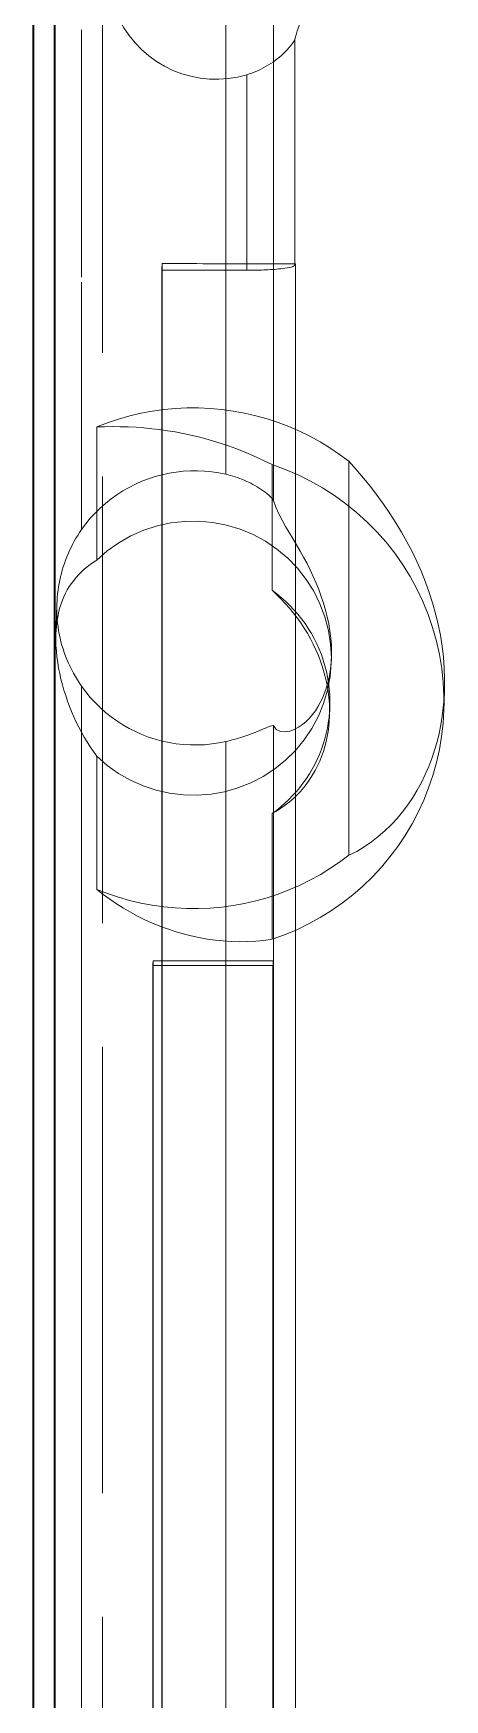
# Model space of a CAD drawing. Header units: millimetres. Extents: x 10 to 410, y 10 to 287.
# Drawn here: x 103.144 to 103.975, y 184.474 to 187.844 of the extents above; entities that cross this region are included whole.
import ezdxf

# ---------------------------------------------------------------- set-up
doc = ezdxf.new("R2010")
doc.units = ezdxf.units.MM
doc.linetypes.add('DASHED', pattern=[0.75, 0.5, -0.25])
doc.layers.add('HIDDEN', color=8, linetype='DASHED', lineweight=18)
doc.layers.add('VISIBLE', color=7, linetype='CONTINUOUS', lineweight=35)

msp = doc.modelspace()

# ---------------------------------------------------------------- linework, layer by layer
at = {"layer": 'HIDDEN'}
for points in [[(103.284, 179.5297), (103.284, 180.6827), (103.284, 181.8357), (103.284, 182.9886), (103.284, 184.1416), (103.284, 185.2946), (103.284, 186.4476), (103.284, 187.6006), (103.284, 188.7536), (103.284, 189.9065), (103.284, 191.0595), (103.284, 192.2125), (103.284, 193.3655), (103.284, 194.5185), (103.284, 195.6715), (103.284, 196.8245), (103.284, 197.9774), (103.284, 199.1304), (103.284, 200.2834), (103.284, 201.4364), (103.284, 202.5894), (103.284, 203.7424), (103.284, 204.8953), (103.284, 206.0483)], [(103.2416, 186.8404), (103.2416, 187.3507), (103.2416, 187.861), (103.2416, 188.3714), (103.2416, 188.8817), (103.2416, 189.392), (103.2416, 189.9023), (103.2416, 190.4126), (103.2416, 190.9229), (103.2416, 191.4332), (103.2416, 191.9435), (103.2416, 192.4539), (103.2416, 192.9642), (103.2416, 193.4745), (103.2416, 193.9848), (103.2416, 194.4951), (103.2416, 195.0054), (103.2416, 195.5157), (103.2416, 196.026), (103.2416, 196.5364), (103.2416, 197.0467), (103.2416, 197.557), (103.2416, 198.0673), (103.2416, 198.5776)], [(103.6726, 187.8321), (103.6748, 187.8406), (103.6774, 187.849), (103.6803, 187.8574), (103.6834, 187.8656), (103.6866, 187.8738), (103.6898, 187.882), (103.693, 187.8903), (103.6962, 187.8985), (103.6993, 187.9067), (103.7024, 187.915), (103.7053, 187.9233), (103.7081, 187.9317), (103.7107, 187.9401), (103.7132, 187.9485), (103.7155, 187.957), (103.7176, 187.9656), (103.7195, 187.9742), (103.7211, 187.9829), (103.7225, 187.9916), (103.7236, 188.0003), (103.7244, 188.0091), (103.7249, 188.0179), (103.7251, 188.0267)], [(103.5753, 187.7601), (103.5568, 187.7554), (103.538, 187.7525), (103.519, 187.7511), (103.4999, 187.7514), (103.481, 187.7534), (103.4623, 187.757), (103.444, 187.7622), (103.4262, 187.769), (103.409, 187.7773), (103.3927, 187.7871), (103.3773, 187.7983), (103.3629, 187.8108), (103.3496, 187.8245), (103.3377, 187.8393), (103.327, 187.8551), (103.3178, 187.8717), (103.3101, 187.8892), (103.304, 187.9072), (103.2994, 187.9257), (103.2966, 187.9445), (103.2954, 187.9635), (103.2959, 187.9826), (103.2981, 188.0015)], [(103.6295, 186.8992), (103.6295, 186.9465), (103.6295, 186.9939), (103.6295, 187.0412), (103.6295, 187.0886), (103.6295, 187.1359), (103.6295, 187.1833), (103.6295, 187.2307), (103.6295, 187.278), (103.6295, 187.3254), (103.6295, 187.3727), (103.6295, 187.4201), (103.6295, 187.4674), (103.6295, 187.5148), (103.6295, 187.5622), (103.6295, 187.6095), (103.6295, 187.6569), (103.6295, 187.7042), (103.6295, 187.7516), (103.6295, 187.7989), (103.6295, 187.8463), (103.6295, 187.8936), (103.6295, 187.941), (103.6295, 187.9884)], [(103.5328, 186.9522), (103.5328, 186.9948), (103.5328, 187.0374), (103.5328, 187.08), (103.5328, 187.1227), (103.5328, 187.1653), (103.5328, 187.2079), (103.5328, 187.2505), (103.5328, 187.2932), (103.5328, 187.3358), (103.5328, 187.3784), (103.5328, 187.421), (103.5328, 187.4637), (103.5328, 187.5063), (103.5328, 187.5489), (103.5328, 187.5915), (103.5328, 187.6342), (103.5328, 187.6768), (103.5328, 187.7194), (103.5328, 187.762), (103.5328, 187.8047), (103.5328, 187.8473), (103.5328, 187.8899), (103.5328, 187.9325)], [(103.5753, 187.7601), (103.5804, 187.7617), (103.5855, 187.7634), (103.5905, 187.7654), (103.5955, 187.7674), (103.6004, 187.7696), (103.6052, 187.772), (103.61, 187.7745), (103.6147, 187.7771), (103.6193, 187.7799), (103.6239, 187.7828), (103.6283, 187.7858), (103.6327, 187.789), (103.637, 187.7923), (103.6411, 187.7957), (103.6452, 187.7992), (103.6492, 187.8028), (103.653, 187.8066), (103.6568, 187.8105), (103.6604, 187.8145), (103.6639, 187.8186), (103.6671, 187.8228), (103.6702, 187.8273), (103.6726, 187.8321)], [(103.6726, 187.3749), (103.6726, 187.3948), (103.6726, 187.4147), (103.6726, 187.4346), (103.6726, 187.4544), (103.6726, 187.4743), (103.6726, 187.4942), (103.6726, 187.5141), (103.6726, 187.5339), (103.6726, 187.5538), (103.6726, 187.5737), (103.6726, 187.5936), (103.6726, 187.6135), (103.6726, 187.6333), (103.6726, 187.6532), (103.6726, 187.6731), (103.6726, 187.693), (103.6726, 187.7128), (103.6726, 187.7327), (103.6726, 187.7526), (103.6726, 187.7725), (103.6726, 187.7923), (103.6726, 187.8122), (103.6726, 187.8321)], [(103.5753, 187.3646), (103.5753, 187.3818), (103.5753, 187.399), (103.5753, 187.4162), (103.5753, 187.4334), (103.5753, 187.4506), (103.5753, 187.4678), (103.5753, 187.485), (103.5753, 187.5022), (103.5753, 187.5194), (103.5753, 187.5366), (103.5753, 187.5537), (103.5753, 187.5709), (103.5753, 187.5881), (103.5753, 187.6053), (103.5753, 187.6225), (103.5753, 187.6397), (103.5753, 187.6569), (103.5753, 187.6741), (103.5753, 187.6913), (103.5753, 187.7085), (103.5753, 187.7257), (103.5753, 187.7429), (103.5753, 187.7601)], [(103.4043, 187.3781), (103.4043, 187.3775), (103.4042, 187.3769), (103.4042, 187.3763), (103.4042, 187.3758), (103.4042, 187.3752), (103.4042, 187.3746), (103.4041, 187.374), (103.4041, 187.3734), (103.4041, 187.3728), (103.4041, 187.3723), (103.4041, 187.3717), (103.404, 187.3711), (103.404, 187.3705), (103.404, 187.3699), (103.404, 187.3693), (103.404, 187.3688), (103.4039, 187.3682), (103.4039, 187.3676), (103.4039, 187.367), (103.4039, 187.3664), (103.4039, 187.3659), (103.4038, 187.3653), (103.4038, 187.3647)], [(103.4038, 182.7842), (103.4038, 182.9833), (103.4038, 183.1825), (103.4038, 183.3817), (103.4038, 183.5808), (103.4038, 183.78), (103.4038, 183.9791), (103.4038, 184.1783), (103.4038, 184.3774), (103.4038, 184.5766), (103.4038, 184.7757), (103.4038, 184.9749), (103.4038, 185.174), (103.4038, 185.3732), (103.4038, 185.5723), (103.4038, 185.7715), (103.4038, 185.9706), (103.4038, 186.1698), (103.4038, 186.3689), (103.4038, 186.5681), (103.4038, 186.7672), (103.4038, 186.9664), (103.4038, 187.1655), (103.4038, 187.3647)], [(103.4038, 187.3647), (103.4113, 187.3647), (103.4187, 187.3647), (103.4262, 187.3647), (103.4336, 187.3647), (103.4411, 187.3647), (103.4485, 187.3647), (103.456, 187.3647), (103.4635, 187.3647), (103.4709, 187.3647), (103.4784, 187.3647), (103.4858, 187.3647), (103.4933, 187.3647), (103.5007, 187.3647), (103.5082, 187.3646), (103.5156, 187.3646), (103.5231, 187.3646), (103.5305, 187.3646), (103.538, 187.3646), (103.5454, 187.3646), (103.5529, 187.3646), (103.5603, 187.3646), (103.5678, 187.3646), (103.5753, 187.3646)], [(103.4043, 182.7976), (103.4043, 182.9967), (103.4043, 183.1959), (103.4043, 183.395), (103.4043, 183.5942), (103.4043, 183.7933), (103.4043, 183.9925), (103.4043, 184.1916), (103.4043, 184.3908), (103.4043, 184.59), (103.4043, 184.7891), (103.4043, 184.9883), (103.4043, 185.1874), (103.4043, 185.3866), (103.4043, 185.5857), (103.4043, 185.7849), (103.4043, 185.984), (103.4043, 186.1832), (103.4043, 186.3823), (103.4043, 186.5815), (103.4043, 186.7806), (103.4043, 186.9798), (103.4043, 187.1789), (103.4043, 187.3781)], [(103.4043, 187.3781), (103.416, 187.3781), (103.4277, 187.3781), (103.4394, 187.3781), (103.4511, 187.3781), (103.4628, 187.3781), (103.4746, 187.3781), (103.4863, 187.378), (103.498, 187.378), (103.5097, 187.378), (103.5214, 187.378), (103.5331, 187.378), (103.5449, 187.378), (103.5566, 187.378), (103.5683, 187.378), (103.58, 187.378), (103.5917, 187.378), (103.6034, 187.378), (103.6151, 187.378), (103.6269, 187.378), (103.6386, 187.378), (103.6503, 187.378), (103.662, 187.378), (103.6737, 187.378)], [(103.6726, 187.3749), (103.6692, 187.3725), (103.6651, 187.3712), (103.6609, 187.3702), (103.6567, 187.3694), (103.6524, 187.3688), (103.6482, 187.3682), (103.6439, 187.3677), (103.6396, 187.3673), (103.6353, 187.3669), (103.6311, 187.3665), (103.6268, 187.3662), (103.6225, 187.366), (103.6182, 187.3657), (103.6139, 187.3655), (103.6096, 187.3653), (103.6053, 187.3651), (103.601, 187.365), (103.5967, 187.3649), (103.5924, 187.3648), (103.5881, 187.3647), (103.5838, 187.3647), (103.5795, 187.3646), (103.5753, 187.3646)], [(103.6726, 187.3749), (103.6726, 187.3751), (103.6727, 187.3752), (103.6727, 187.3753), (103.6727, 187.3755), (103.6728, 187.3756), (103.6728, 187.3757), (103.6729, 187.3759), (103.6729, 187.376), (103.673, 187.3761), (103.673, 187.3763), (103.6731, 187.3764), (103.6731, 187.3765), (103.6732, 187.3767), (103.6732, 187.3768), (103.6733, 187.3769), (103.6733, 187.3771), (103.6734, 187.3772), (103.6735, 187.3773), (103.6735, 187.3774), (103.6736, 187.3776), (103.6736, 187.3777), (103.6737, 187.3778), (103.6737, 187.378)], [(103.6737, 182.7975), (103.6737, 182.9966), (103.6737, 183.1958), (103.6737, 183.3949), (103.6737, 183.5941), (103.6737, 183.7932), (103.6737, 183.9924), (103.6737, 184.1915), (103.6737, 184.3907), (103.6737, 184.5898), (103.6737, 184.789), (103.6737, 184.9881), (103.6737, 185.1873), (103.6737, 185.3865), (103.6737, 185.5856), (103.6737, 185.7848), (103.6737, 185.9839), (103.6737, 186.1831), (103.6737, 186.3822), (103.6737, 186.5814), (103.6737, 186.7805), (103.6737, 186.9797), (103.6737, 187.1788), (103.6737, 187.378)], [(103.2722, 187.0479), (103.294, 187.0564), (103.3162, 187.0638), (103.3388, 187.0701), (103.3616, 187.0755), (103.3846, 187.0798), (103.4078, 187.083), (103.4311, 187.0852), (103.4545, 187.0863), (103.4779, 187.0863), (103.5013, 187.0853), (103.5246, 187.0832), (103.5478, 187.08), (103.5708, 187.0758), (103.5937, 187.0706), (103.6162, 187.0643), (103.6384, 187.0569), (103.6603, 187.0486), (103.6818, 187.0393), (103.7028, 187.0289), (103.7234, 187.0177), (103.7434, 187.0055), (103.7628, 186.9924), (103.7816, 186.9784)], [(103.2722, 187.0479), (103.2881, 187.0484), (103.304, 187.0485), (103.3199, 187.0484), (103.3359, 187.0479), (103.3518, 187.0471), (103.3676, 187.0459), (103.3835, 187.0444), (103.3993, 187.0425), (103.4151, 187.0403), (103.4308, 187.0377), (103.4465, 187.0347), (103.462, 187.0314), (103.4775, 187.0277), (103.4929, 187.0237), (103.5083, 187.0193), (103.5235, 187.0146), (103.5386, 187.0095), (103.5535, 187.004), (103.5684, 186.9983), (103.5831, 186.9921), (103.5976, 186.9857), (103.612, 186.9789), (103.6263, 186.9717)], [(103.2722, 186.7785), (103.2722, 186.7902), (103.2722, 186.8019), (103.2722, 186.8136), (103.2722, 186.8253), (103.2722, 186.837), (103.2722, 186.8488), (103.2722, 186.8605), (103.2722, 186.8722), (103.2722, 186.8839), (103.2722, 186.8956), (103.2722, 186.9073), (103.2722, 186.9191), (103.2722, 186.9308), (103.2722, 186.9425), (103.2722, 186.9542), (103.2722, 186.9659), (103.2722, 186.9776), (103.2722, 186.9894), (103.2722, 187.0011), (103.2722, 187.0128), (103.2722, 187.0245), (103.2722, 187.0362), (103.2722, 187.0479)], [(103.2416, 186.8404), (103.2502, 186.852), (103.2593, 186.8631), (103.269, 186.8737), (103.2793, 186.8838), (103.29, 186.8934), (103.3013, 186.9023), (103.3129, 186.9107), (103.325, 186.9185), (103.3375, 186.9257), (103.3503, 186.9322), (103.3635, 186.938), (103.3769, 186.9431), (103.3906, 186.9476), (103.4045, 186.9513), (103.4186, 186.9544), (103.4328, 186.9567), (103.4471, 186.9582), (103.4614, 186.959), (103.4758, 186.9591), (103.4902, 186.9585), (103.5045, 186.9571), (103.5187, 186.955), (103.5328, 186.9522)], [(103.5328, 186.9522), (103.5376, 186.951), (103.5423, 186.9498), (103.547, 186.9484), (103.5516, 186.947), (103.5563, 186.9454), (103.5608, 186.9438), (103.5654, 186.942), (103.5699, 186.9402), (103.5744, 186.9382), (103.5788, 186.9361), (103.5832, 186.934), (103.5875, 186.9317), (103.5918, 186.9294), (103.596, 186.9269), (103.6001, 186.9244), (103.6042, 186.9217), (103.6082, 186.919), (103.6122, 186.9161), (103.6161, 186.9131), (103.6198, 186.91), (103.6234, 186.9067), (103.6268, 186.9032), (103.6295, 186.8992)], [(103.6263, 186.7175), (103.6263, 186.7285), (103.6263, 186.7396), (103.6263, 186.7506), (103.6263, 186.7617), (103.6263, 186.7727), (103.6263, 186.7838), (103.6263, 186.7948), (103.6263, 186.8059), (103.6263, 186.817), (103.6263, 186.828), (103.6263, 186.8391), (103.6263, 186.8501), (103.6263, 186.8612), (103.6263, 186.8722), (103.6263, 186.8833), (103.6263, 186.8944), (103.6263, 186.9054), (103.6263, 186.9165), (103.6263, 186.9275), (103.6263, 186.9386), (103.6263, 186.9496), (103.6263, 186.9607), (103.6263, 186.9717)], [(103.9734, 186.475), (103.9735, 186.5033), (103.9721, 186.5315), (103.9691, 186.5595), (103.9645, 186.5874), (103.9583, 186.615), (103.9506, 186.6421), (103.9414, 186.6688), (103.9308, 186.695), (103.9187, 186.7205), (103.9051, 186.7453), (103.8903, 186.7693), (103.8741, 186.7924), (103.8566, 186.8146), (103.8379, 186.8358), (103.8181, 186.8559), (103.7972, 186.8749), (103.7753, 186.8927), (103.7524, 186.9092), (103.7286, 186.9245), (103.7041, 186.9384), (103.6788, 186.9509), (103.6528, 186.9621), (103.6263, 186.9717)], [(103.9747, 186.5155), (103.975, 186.5379), (103.9742, 186.5602), (103.9725, 186.5825), (103.9699, 186.6047), (103.9664, 186.6268), (103.962, 186.6487), (103.9568, 186.6705), (103.9507, 186.692), (103.9439, 186.7133), (103.9363, 186.7343), (103.928, 186.7551), (103.9189, 186.7755), (103.9092, 186.7957), (103.8989, 186.8155), (103.8879, 186.835), (103.8764, 186.8541), (103.8643, 186.8729), (103.8516, 186.8914), (103.8385, 186.9095), (103.8249, 186.9272), (103.8108, 186.9446), (103.7964, 186.9617), (103.7816, 186.9784)], [(103.7816, 186.1817), (103.7816, 186.2163), (103.7816, 186.251), (103.7816, 186.2856), (103.7816, 186.3203), (103.7816, 186.3549), (103.7816, 186.3895), (103.7816, 186.4242), (103.7816, 186.4588), (103.7816, 186.4935), (103.7816, 186.5281), (103.7816, 186.5627), (103.7816, 186.5974), (103.7816, 186.632), (103.7816, 186.6667), (103.7816, 186.7013), (103.7816, 186.7359), (103.7816, 186.7706), (103.7816, 186.8052), (103.7816, 186.8399), (103.7816, 186.8745), (103.7816, 186.9091), (103.7816, 186.9438), (103.7816, 186.9784)], [(103.6295, 186.8992), (103.6339, 186.8854), (103.6399, 186.8722), (103.6467, 186.8595), (103.6538, 186.8469), (103.6612, 186.8344), (103.6686, 186.822), (103.6759, 186.8096), (103.6832, 186.797), (103.6902, 186.7844), (103.697, 186.7716), (103.7035, 186.7587), (103.7096, 186.7456), (103.7155, 186.7323), (103.7209, 186.7189), (103.7259, 186.7053), (103.7304, 186.6916), (103.7345, 186.6777), (103.738, 186.6637), (103.741, 186.6495), (103.7434, 186.6353), (103.7451, 186.6209), (103.7462, 186.6065), (103.7465, 186.592)], [(103.2722, 186.7785), (103.2935, 186.7972), (103.3166, 186.8136), (103.3413, 186.8276), (103.3672, 186.839), (103.3942, 186.8478), (103.4219, 186.8538), (103.4501, 186.8569), (103.4785, 186.8572), (103.5067, 186.8546), (103.5346, 186.8492), (103.5617, 186.841), (103.5879, 186.8301), (103.6128, 186.8166), (103.6363, 186.8006), (103.658, 186.7824), (103.6777, 186.762), (103.6953, 186.7397), (103.7105, 186.7158), (103.7231, 186.6904), (103.7331, 186.6639), (103.7403, 186.6364), (103.7447, 186.6084), (103.7462, 186.5801)], [(103.1917, 186.6896), (103.192, 186.6966), (103.1925, 186.7036), (103.1932, 186.7106), (103.1941, 186.7175), (103.1951, 186.7245), (103.1963, 186.7314), (103.1976, 186.7382), (103.1991, 186.7451), (103.2008, 186.7518), (103.2027, 186.7586), (103.2047, 186.7653), (103.2069, 186.7719), (103.2093, 186.7785), (103.2118, 186.7851), (103.2145, 186.7915), (103.2173, 186.7979), (103.2203, 186.8043), (103.2235, 186.8105), (103.2268, 186.8167), (103.2303, 186.8228), (103.2339, 186.8287), (103.2377, 186.8346), (103.2416, 186.8404)], [(103.1897, 186.6291), (103.1901, 186.6368), (103.1907, 186.6446), (103.1916, 186.6523), (103.1927, 186.6599), (103.1941, 186.6676), (103.1958, 186.6752), (103.1979, 186.6826), (103.2002, 186.6901), (103.2029, 186.6973), (103.2058, 186.7045), (103.2092, 186.7115), (103.2128, 186.7184), (103.2168, 186.725), (103.2211, 186.7315), (103.2257, 186.7377), (103.2307, 186.7437), (103.2359, 186.7495), (103.2413, 186.755), (103.2471, 186.7602), (103.253, 186.7652), (103.2592, 186.7699), (103.2656, 186.7743), (103.2722, 186.7785)], [(103.7424, 186.4632), (103.7426, 186.4757), (103.7421, 186.4883), (103.7411, 186.5008), (103.7396, 186.5132), (103.7376, 186.5256), (103.735, 186.5379), (103.7319, 186.55), (103.7284, 186.5621), (103.7244, 186.574), (103.7199, 186.5857), (103.715, 186.5972), (103.7096, 186.6086), (103.7039, 186.6197), (103.6977, 186.6306), (103.6912, 186.6413), (103.6842, 186.6518), (103.677, 186.662), (103.6693, 186.6719), (103.6613, 186.6816), (103.653, 186.691), (103.6444, 186.7001), (103.6355, 186.7089), (103.6263, 186.7175)], [(103.7431, 186.4826), (103.7432, 186.4945), (103.7428, 186.5064), (103.742, 186.5182), (103.7406, 186.53), (103.7387, 186.5417), (103.7363, 186.5534), (103.7333, 186.5649), (103.7299, 186.5763), (103.7261, 186.5875), (103.7217, 186.5986), (103.7169, 186.6094), (103.7116, 186.62), (103.7058, 186.6304), (103.6996, 186.6406), (103.693, 186.6504), (103.686, 186.66), (103.6785, 186.6693), (103.6707, 186.6782), (103.6625, 186.6868), (103.654, 186.695), (103.6451, 186.7029), (103.6358, 186.7104), (103.6263, 186.7175)], [(103.1917, 186.6896), (103.1916, 186.687), (103.1916, 186.6844), (103.1915, 186.6817), (103.1914, 186.6791), (103.1913, 186.6765), (103.1912, 186.6738), (103.1911, 186.6712), (103.191, 186.6686), (103.1909, 186.6659), (103.1909, 186.6633), (103.1908, 186.6607), (103.1907, 186.658), (103.1906, 186.6554), (103.1905, 186.6528), (103.1904, 186.6501), (103.1903, 186.6475), (103.1902, 186.6449), (103.1902, 186.6422), (103.1901, 186.6396), (103.19, 186.637), (103.1899, 186.6343), (103.1898, 186.6317), (103.1897, 186.6291)], [(103.2416, 186.5237), (103.2373, 186.53), (103.2332, 186.5365), (103.2292, 186.543), (103.2254, 186.5497), (103.2218, 186.5564), (103.2183, 186.5633), (103.2151, 186.5703), (103.2121, 186.5773), (103.2092, 186.5844), (103.2066, 186.5916), (103.2042, 186.5989), (103.202, 186.6062), (103.2, 186.6136), (103.1982, 186.6211), (103.1966, 186.6286), (103.1952, 186.6362), (103.1941, 186.6437), (103.1931, 186.6513), (103.1924, 186.659), (103.1919, 186.6666), (103.1916, 186.6743), (103.1916, 186.682), (103.1917, 186.6896)], [(103.2722, 186.3821), (103.2655, 186.3915), (103.2591, 186.401), (103.2529, 186.4108), (103.247, 186.4206), (103.2414, 186.4307), (103.236, 186.4409), (103.2309, 186.4512), (103.2261, 186.4616), (103.2215, 186.4722), (103.2172, 186.4829), (103.2132, 186.4937), (103.2095, 186.5046), (103.206, 186.5156), (103.2029, 186.5266), (103.2, 186.5378), (103.1975, 186.549), (103.1952, 186.5603), (103.1934, 186.5717), (103.1918, 186.5831), (103.1907, 186.5945), (103.1899, 186.606), (103.1896, 186.6175), (103.1897, 186.6291)], [(103.7464, 186.583), (103.7459, 186.5734), (103.7451, 186.5638), (103.7439, 186.5543), (103.7423, 186.5449), (103.7403, 186.5355), (103.7378, 186.5262), (103.735, 186.517), (103.7317, 186.508), (103.728, 186.4991), (103.7238, 186.4905), (103.7191, 186.4821), (103.7139, 186.4741), (103.7082, 186.4664), (103.7019, 186.4591), (103.6951, 186.4523), (103.6877, 186.4462), (103.6798, 186.4407), (103.6713, 186.4362), (103.6623, 186.433), (103.6529, 186.4313), (103.6434, 186.4319), (103.6348, 186.4361), (103.6295, 186.4439)], [(103.7464, 186.583), (103.7464, 186.5825), (103.7464, 186.5819), (103.7463, 186.5814), (103.7463, 186.5809), (103.7463, 186.5804), (103.7463, 186.5799), (103.7463, 186.5793), (103.7463, 186.5788), (103.7462, 186.5783), (103.7462, 186.5778), (103.7462, 186.5773), (103.7462, 186.5767), (103.7462, 186.5762), (103.7462, 186.5757), (103.7461, 186.5752), (103.7461, 186.5746), (103.7461, 186.5741), (103.7461, 186.5736), (103.7461, 186.5731), (103.7461, 186.5726), (103.746, 186.572), (103.746, 186.5715), (103.746, 186.571)], [(103.7462, 186.5801), (103.7462, 186.5797), (103.7462, 186.5793), (103.7462, 186.5789), (103.7461, 186.5785), (103.7461, 186.5781), (103.7461, 186.5777), (103.7461, 186.5773), (103.7461, 186.5769), (103.7461, 186.5765), (103.7461, 186.5761), (103.7461, 186.5757), (103.7461, 186.5753), (103.7461, 186.5749), (103.7461, 186.5746), (103.7461, 186.5742), (103.7461, 186.5738), (103.7461, 186.5734), (103.7461, 186.573), (103.7461, 186.5726), (103.746, 186.5722), (103.746, 186.5718), (103.746, 186.5714), (103.746, 186.571)], [(103.7465, 186.592), (103.7465, 186.5916), (103.7465, 186.5912), (103.7465, 186.5908), (103.7465, 186.5905), (103.7465, 186.5901), (103.7465, 186.5897), (103.7465, 186.5893), (103.7465, 186.5889), (103.7465, 186.5885), (103.7465, 186.5881), (103.7465, 186.5877), (103.7465, 186.5873), (103.7465, 186.5869), (103.7465, 186.5865), (103.7465, 186.5861), (103.7465, 186.5857), (103.7465, 186.5853), (103.7465, 186.585), (103.7464, 186.5846), (103.7464, 186.5842), (103.7464, 186.5838), (103.7464, 186.5834), (103.7464, 186.583)], [(103.746, 186.571), (103.7437, 186.5431), (103.7385, 186.5156), (103.7306, 186.4888), (103.72, 186.4629), (103.7069, 186.4382), (103.6913, 186.415), (103.6735, 186.3935), (103.6536, 186.3738), (103.6318, 186.3563), (103.6084, 186.341), (103.5835, 186.3282), (103.5575, 186.3179), (103.5306, 186.3102), (103.5031, 186.3052), (103.4752, 186.3031), (103.4473, 186.3037), (103.4195, 186.3071), (103.3922, 186.3132), (103.3657, 186.322), (103.3402, 186.3334), (103.3159, 186.3473), (103.2932, 186.3636), (103.2722, 186.3821)], [(103.5328, 186.4117), (103.5187, 186.4089), (103.5045, 186.4068), (103.4902, 186.4054), (103.4758, 186.4048), (103.4614, 186.4049), (103.447, 186.4057), (103.4327, 186.4073), (103.4185, 186.4096), (103.4045, 186.4126), (103.3906, 186.4164), (103.3769, 186.4208), (103.3635, 186.426), (103.3503, 186.4318), (103.3375, 186.4383), (103.325, 186.4455), (103.3129, 186.4533), (103.3012, 186.4617), (103.29, 186.4707), (103.2793, 186.4803), (103.269, 186.4904), (103.2593, 186.501), (103.2502, 186.5121), (103.2416, 186.5237)], [(103.2416, 179.5308), (103.2416, 179.8348), (103.2416, 180.1389), (103.2416, 180.4429), (103.2416, 180.7469), (103.2416, 181.051), (103.2416, 181.355), (103.2416, 181.6591), (103.2416, 181.9631), (103.2416, 182.2671), (103.2416, 182.5712), (103.2416, 182.8752), (103.2416, 183.1792), (103.2416, 183.4833), (103.2416, 183.7873), (103.2416, 184.0914), (103.2416, 184.3954), (103.2416, 184.6994), (103.2416, 185.0035), (103.2416, 185.3075), (103.2416, 185.6116), (103.2416, 185.9156), (103.2416, 186.2196), (103.2416, 186.5237)], [(103.7816, 186.1817), (103.7973, 186.1897), (103.8124, 186.1987), (103.827, 186.2086), (103.8409, 186.2194), (103.8542, 186.231), (103.8669, 186.2432), (103.8788, 186.2562), (103.8901, 186.2697), (103.9007, 186.2838), (103.9105, 186.2984), (103.9197, 186.3135), (103.9281, 186.329), (103.9358, 186.3448), (103.9428, 186.361), (103.9491, 186.3774), (103.9547, 186.3942), (103.9596, 186.4111), (103.9638, 186.4282), (103.9673, 186.4455), (103.9701, 186.4629), (103.9723, 186.4804), (103.9738, 186.4979), (103.9747, 186.5155)], [(103.9747, 186.5155), (103.9747, 186.5138), (103.9746, 186.512), (103.9746, 186.5102), (103.9745, 186.5085), (103.9744, 186.5067), (103.9744, 186.505), (103.9743, 186.5032), (103.9743, 186.5014), (103.9742, 186.4997), (103.9742, 186.4979), (103.9741, 186.4962), (103.974, 186.4944), (103.974, 186.4926), (103.9739, 186.4909), (103.9739, 186.4891), (103.9738, 186.4873), (103.9737, 186.4856), (103.9737, 186.4838), (103.9736, 186.4821), (103.9736, 186.4803), (103.9735, 186.4785), (103.9735, 186.4768), (103.9734, 186.475)], [(103.6263, 186.2661), (103.6352, 186.2726), (103.6438, 186.2796), (103.6522, 186.2869), (103.6603, 186.2945), (103.668, 186.3024), (103.6755, 186.3106), (103.6826, 186.3191), (103.6893, 186.3279), (103.6957, 186.337), (103.7018, 186.3463), (103.7074, 186.3558), (103.7127, 186.3656), (103.7175, 186.3755), (103.722, 186.3857), (103.7261, 186.396), (103.7297, 186.4064), (103.7329, 186.4171), (103.7357, 186.4278), (103.7381, 186.4386), (103.74, 186.4495), (103.7415, 186.4605), (103.7425, 186.4716), (103.7431, 186.4826)], [(103.6263, 186.0118), (103.6515, 186.0209), (103.6761, 186.0313), (103.7002, 186.043), (103.7237, 186.056), (103.7464, 186.0702), (103.7684, 186.0855), (103.7895, 186.102), (103.8097, 186.1196), (103.829, 186.1382), (103.8472, 186.1578), (103.8644, 186.1783), (103.8805, 186.1998), (103.8954, 186.222), (103.9091, 186.245), (103.9216, 186.2687), (103.9328, 186.293), (103.9427, 186.3179), (103.9513, 186.3433), (103.9585, 186.3691), (103.9644, 186.3953), (103.9688, 186.4217), (103.9718, 186.4483), (103.9734, 186.475)], [(103.7431, 186.4826), (103.7431, 186.4818), (103.743, 186.4809), (103.743, 186.4801), (103.743, 186.4792), (103.7429, 186.4784), (103.7429, 186.4776), (103.7429, 186.4767), (103.7429, 186.4759), (103.7428, 186.475), (103.7428, 186.4742), (103.7428, 186.4733), (103.7428, 186.4725), (103.7427, 186.4716), (103.7427, 186.4708), (103.7427, 186.47), (103.7426, 186.4691), (103.7426, 186.4683), (103.7426, 186.4674), (103.7426, 186.4666), (103.7425, 186.4657), (103.7425, 186.4649), (103.7425, 186.464), (103.7424, 186.4632)], [(103.5328, 186.4117), (103.5372, 186.4127), (103.5415, 186.4138), (103.5458, 186.4149), (103.5501, 186.416), (103.5544, 186.4172), (103.5587, 186.4185), (103.563, 186.4198), (103.5672, 186.4212), (103.5714, 186.4226), (103.5756, 186.424), (103.5798, 186.4255), (103.584, 186.427), (103.5882, 186.4286), (103.5923, 186.4303), (103.5965, 186.4319), (103.6006, 186.4336), (103.6047, 186.4353), (103.6088, 186.4371), (103.6129, 186.4389), (103.617, 186.4406), (103.6211, 186.4423), (103.6253, 186.4438), (103.6295, 186.4439)], [(103.6263, 186.2661), (103.6354, 186.2712), (103.6442, 186.2768), (103.6527, 186.2828), (103.6609, 186.2892), (103.6688, 186.296), (103.6763, 186.3032), (103.6835, 186.3108), (103.6903, 186.3187), (103.6967, 186.3269), (103.7027, 186.3354), (103.7083, 186.3442), (103.7135, 186.3533), (103.7182, 186.3626), (103.7226, 186.372), (103.7265, 186.3817), (103.73, 186.3915), (103.733, 186.4015), (103.7356, 186.4116), (103.7378, 186.4218), (103.7396, 186.4321), (103.741, 186.4424), (103.7419, 186.4528), (103.7424, 186.4632)], [(103.6295, 179.5314), (103.6295, 179.8319), (103.6295, 180.1325), (103.6295, 180.433), (103.6295, 180.7336), (103.6295, 181.0341), (103.6295, 181.3346), (103.6295, 181.6352), (103.6295, 181.9357), (103.6295, 182.2363), (103.6295, 182.5368), (103.6295, 182.8374), (103.6295, 183.1379), (103.6295, 183.4385), (103.6295, 183.739), (103.6295, 184.0395), (103.6295, 184.3401), (103.6295, 184.6406), (103.6295, 184.9412), (103.6295, 185.2417), (103.6295, 185.5423), (103.6295, 185.8428), (103.6295, 186.1434), (103.6295, 186.4439)], [(103.5328, 185.9587), (103.5328, 185.9784), (103.5328, 185.9981), (103.5328, 186.0178), (103.5328, 186.0375), (103.5328, 186.0572), (103.5328, 186.0769), (103.5328, 186.0966), (103.5328, 186.1163), (103.5328, 186.136), (103.5328, 186.1556), (103.5328, 186.1753), (103.5328, 186.195), (103.5328, 186.2147), (103.5328, 186.2344), (103.5328, 186.2541), (103.5328, 186.2738), (103.5328, 186.2935), (103.5328, 186.3132), (103.5328, 186.3329), (103.5328, 186.3526), (103.5328, 186.3723), (103.5328, 186.392), (103.5328, 186.4117)], [(103.2722, 186.1126), (103.2722, 186.1243), (103.2722, 186.136), (103.2722, 186.1477), (103.2722, 186.1595), (103.2722, 186.1712), (103.2722, 186.1829), (103.2722, 186.1946), (103.2722, 186.2063), (103.2722, 186.218), (103.2722, 186.2298), (103.2722, 186.2415), (103.2722, 186.2532), (103.2722, 186.2649), (103.2722, 186.2766), (103.2722, 186.2883), (103.2722, 186.3001), (103.2722, 186.3118), (103.2722, 186.3235), (103.2722, 186.3352), (103.2722, 186.3469), (103.2722, 186.3586), (103.2722, 186.3704), (103.2722, 186.3821)], [(103.6263, 186.0118), (103.6263, 186.0228), (103.6263, 186.0339), (103.6263, 186.0449), (103.6263, 186.056), (103.6263, 186.0671), (103.6263, 186.0781), (103.6263, 186.0892), (103.6263, 186.1002), (103.6263, 186.1113), (103.6263, 186.1223), (103.6263, 186.1334), (103.6263, 186.1444), (103.6263, 186.1555), (103.6263, 186.1666), (103.6263, 186.1776), (103.6263, 186.1887), (103.6263, 186.1997), (103.6263, 186.2108), (103.6263, 186.2218), (103.6263, 186.2329), (103.6263, 186.2439), (103.6263, 186.255), (103.6263, 186.2661)], [(103.7816, 186.1817), (103.7628, 186.1677), (103.7433, 186.1547), (103.7233, 186.1425), (103.7028, 186.1312), (103.6818, 186.1209), (103.6603, 186.1116), (103.6384, 186.1033), (103.6162, 186.096), (103.5936, 186.0897), (103.5708, 186.0845), (103.5478, 186.0803), (103.5246, 186.0771), (103.5012, 186.075), (103.4778, 186.074), (103.4544, 186.0741), (103.431, 186.0752), (103.4077, 186.0774), (103.3845, 186.0807), (103.3615, 186.085), (103.3387, 186.0903), (103.3162, 186.0967), (103.294, 186.1042), (103.2722, 186.1126)], [(103.6263, 186.0118), (103.61, 186.0096), (103.5936, 186.008), (103.5771, 186.0072), (103.5606, 186.0069), (103.5442, 186.0073), (103.5277, 186.0084), (103.5113, 186.01), (103.495, 186.0123), (103.4788, 186.0152), (103.4627, 186.0187), (103.4468, 186.0228), (103.431, 186.0275), (103.4153, 186.0327), (103.3999, 186.0384), (103.3847, 186.0447), (103.3697, 186.0515), (103.3549, 186.0588), (103.3404, 186.0667), (103.3262, 186.0749), (103.3122, 186.0837), (103.2985, 186.0929), (103.2852, 186.1025), (103.2722, 186.1126)], [(103.386, 185.9681), (103.386, 185.9677), (103.386, 185.9673), (103.3859, 185.9669), (103.3859, 185.9665), (103.3859, 185.9661), (103.3859, 185.9657), (103.3859, 185.9653), (103.3859, 185.9649), (103.3859, 185.9645), (103.3858, 185.9641), (103.3858, 185.9636), (103.3858, 185.9632), (103.3858, 185.9628), (103.3858, 185.9624), (103.3858, 185.962), (103.3858, 185.9616), (103.3858, 185.9612), (103.3857, 185.9608), (103.3857, 185.9604), (103.3857, 185.96), (103.3857, 185.9596), (103.3857, 185.9592), (103.3857, 185.9588)], [(103.386, 181.6287), (103.386, 181.8174), (103.386, 182.0061), (103.386, 182.1947), (103.386, 182.3834), (103.386, 182.5721), (103.386, 182.7607), (103.386, 182.9494), (103.386, 183.1381), (103.386, 183.3267), (103.386, 183.5154), (103.386, 183.7041), (103.386, 183.8928), (103.386, 184.0814), (103.386, 184.2701), (103.386, 184.4588), (103.386, 184.6474), (103.386, 184.8361), (103.386, 185.0248), (103.386, 185.2134), (103.386, 185.4021), (103.386, 185.5908), (103.386, 185.7795), (103.386, 185.9681)], [(103.386, 185.9681), (103.3965, 185.9681), (103.4071, 185.9681), (103.4176, 185.9681), (103.4282, 185.9681), (103.4387, 185.9681), (103.4493, 185.9681), (103.4598, 185.9681), (103.4704, 185.9681), (103.4809, 185.9681), (103.4914, 185.9681), (103.502, 185.9681), (103.5125, 185.9681), (103.5231, 185.9681), (103.5336, 185.9681), (103.5442, 185.9681), (103.5547, 185.9681), (103.5653, 185.9681), (103.5758, 185.968), (103.5864, 185.968), (103.5969, 185.968), (103.6074, 185.968), (103.618, 185.968), (103.6285, 185.968)], [(103.6285, 185.968), (103.6285, 185.9676), (103.6285, 185.9672), (103.6285, 185.9668), (103.6285, 185.9664), (103.6285, 185.966), (103.6285, 185.9656), (103.6284, 185.9652), (103.6284, 185.9648), (103.6284, 185.9644), (103.6284, 185.964), (103.6284, 185.9635), (103.6284, 185.9631), (103.6284, 185.9627), (103.6284, 185.9623), (103.6283, 185.9619), (103.6283, 185.9615), (103.6283, 185.9611), (103.6283, 185.9607), (103.6283, 185.9603), (103.6283, 185.9599), (103.6283, 185.9595), (103.6282, 185.9591), (103.6282, 185.9587)], [(103.6285, 181.6286), (103.6285, 181.8173), (103.6285, 182.006), (103.6285, 182.1946), (103.6285, 182.3833), (103.6285, 182.572), (103.6285, 182.7606), (103.6285, 182.9493), (103.6285, 183.138), (103.6285, 183.3266), (103.6285, 183.5153), (103.6285, 183.704), (103.6285, 183.8927), (103.6285, 184.0813), (103.6285, 184.27), (103.6285, 184.4587), (103.6285, 184.6473), (103.6285, 184.836), (103.6285, 185.0247), (103.6285, 185.2133), (103.6285, 185.402), (103.6285, 185.5907), (103.6285, 185.7794), (103.6285, 185.968)], [(103.3857, 181.6193), (103.3857, 181.808), (103.3857, 181.9967), (103.3857, 182.1853), (103.3857, 182.374), (103.3857, 182.5627), (103.3857, 182.7514), (103.3857, 182.94), (103.3857, 183.1287), (103.3857, 183.3174), (103.3857, 183.506), (103.3857, 183.6947), (103.3857, 183.8834), (103.3857, 184.0721), (103.3857, 184.2607), (103.3857, 184.4494), (103.3857, 184.6381), (103.3857, 184.8267), (103.3857, 185.0154), (103.3857, 185.2041), (103.3857, 185.3927), (103.3857, 185.5814), (103.3857, 185.7701), (103.3857, 185.9588)], [(103.3857, 185.9588), (103.3921, 185.9588), (103.3985, 185.9587), (103.4049, 185.9587), (103.4113, 185.9587), (103.4177, 185.9587), (103.4241, 185.9587), (103.4305, 185.9587), (103.4369, 185.9587), (103.4433, 185.9587), (103.4497, 185.9587), (103.4561, 185.9587), (103.4625, 185.9587), (103.4689, 185.9587), (103.4753, 185.9587), (103.4817, 185.9587), (103.488, 185.9587), (103.4944, 185.9587), (103.5008, 185.9587), (103.5072, 185.9587), (103.5136, 185.9587), (103.52, 185.9587), (103.5264, 185.9587), (103.5328, 185.9587)], [(103.5328, 181.6193), (103.5328, 181.8079), (103.5328, 181.9966), (103.5328, 182.1853), (103.5328, 182.374), (103.5328, 182.5626), (103.5328, 182.7513), (103.5328, 182.94), (103.5328, 183.1286), (103.5328, 183.3173), (103.5328, 183.506), (103.5328, 183.6947), (103.5328, 183.8833), (103.5328, 184.072), (103.5328, 184.2607), (103.5328, 184.4493), (103.5328, 184.638), (103.5328, 184.8267), (103.5328, 185.0153), (103.5328, 185.204), (103.5328, 185.3927), (103.5328, 185.5814), (103.5328, 185.77), (103.5328, 185.9587)], [(103.5328, 185.9587), (103.537, 185.9587), (103.5411, 185.9587), (103.5453, 185.9587), (103.5494, 185.9587), (103.5536, 185.9587), (103.5577, 185.9587), (103.5619, 185.9587), (103.566, 185.9587), (103.5702, 185.9587), (103.5743, 185.9587), (103.5785, 185.9587), (103.5826, 185.9587), (103.5868, 185.9587), (103.5909, 185.9587), (103.5951, 185.9587), (103.5992, 185.9587), (103.6033, 185.9587), (103.6075, 185.9587), (103.6116, 185.9587), (103.6158, 185.9587), (103.6199, 185.9587), (103.6241, 185.9587), (103.6282, 185.9587)], [(103.6282, 181.6192), (103.6282, 181.8079), (103.6282, 181.9966), (103.6282, 182.1853), (103.6282, 182.3739), (103.6282, 182.5626), (103.6282, 182.7513), (103.6282, 182.9399), (103.6282, 183.1286), (103.6282, 183.3173), (103.6282, 183.5059), (103.6282, 183.6946), (103.6282, 183.8833), (103.6282, 184.072), (103.6282, 184.2606), (103.6282, 184.4493), (103.6282, 184.638), (103.6282, 184.8266), (103.6282, 185.0153), (103.6282, 185.204), (103.6282, 185.3926), (103.6282, 185.5813), (103.6282, 185.77), (103.6282, 185.9587)]]:
    msp.add_lwpolyline(points, dxfattribs=at)
at = {"layer": 'VISIBLE'}
for points in [[(103.1874, 179.5408), (103.1874, 180.6937), (103.1874, 181.8467), (103.1874, 182.9997), (103.1874, 184.1527), (103.1874, 185.3057), (103.1874, 186.4587), (103.1874, 187.6117), (103.1874, 188.7646), (103.1874, 189.9176), (103.1874, 191.0706), (103.1874, 192.2236), (103.1874, 193.3766), (103.1874, 194.5296), (103.1874, 195.6825), (103.1874, 196.8355), (103.1874, 197.9885), (103.1874, 199.1415), (103.1874, 200.2945), (103.1874, 201.4475), (103.1874, 202.6005), (103.1874, 203.7534), (103.1874, 204.9064), (103.1874, 206.0594)], [(103.1874, 179.5404), (103.1874, 180.6934), (103.1874, 181.8464), (103.1874, 182.9993), (103.1874, 184.1523), (103.1874, 185.3053), (103.1874, 186.4583), (103.1874, 187.6113), (103.1874, 188.7643), (103.1874, 189.9173), (103.1874, 191.0702), (103.1874, 192.2232), (103.1874, 193.3762), (103.1874, 194.5292), (103.1874, 195.6822), (103.1874, 196.8352), (103.1874, 197.9881), (103.1874, 199.1411), (103.1874, 200.2941), (103.1874, 201.4471), (103.1874, 202.6001), (103.1874, 203.7531), (103.1874, 204.9061), (103.1874, 206.059)], [(103.1442, 178.2336), (103.1442, 179.3866), (103.1442, 180.5396), (103.1442, 181.6925), (103.1442, 182.8455), (103.1442, 183.9985), (103.1442, 185.1515), (103.1442, 186.3045), (103.1442, 187.4575), (103.1442, 188.6104), (103.1442, 189.7634), (103.1442, 190.9164), (103.1442, 192.0694), (103.1442, 193.2224), (103.1442, 194.3754), (103.1442, 195.5284), (103.1442, 196.6813), (103.1442, 197.8343), (103.1442, 198.9873), (103.1442, 200.1403), (103.1442, 201.2933), (103.1442, 202.4463), (103.1442, 203.5992), (103.1442, 204.7522)], [(103.1443, 178.2339), (103.1443, 179.3868), (103.1443, 180.5398), (103.1443, 181.6928), (103.1443, 182.8457), (103.1443, 183.9987), (103.1443, 185.1516), (103.1443, 186.3046), (103.1443, 187.4575), (103.1443, 188.6105), (103.1443, 189.7635), (103.1443, 190.9164), (103.1443, 192.0694), (103.1443, 193.2223), (103.1443, 194.3753), (103.1443, 195.5283), (103.1443, 196.6812), (103.1443, 197.8342), (103.1443, 198.9871), (103.1443, 200.1401), (103.1443, 201.2931), (103.1443, 202.446), (103.1443, 203.599), (103.1443, 204.7519)]]:
    msp.add_lwpolyline(points, dxfattribs=at)

doc.saveas('drawing.dxf')
